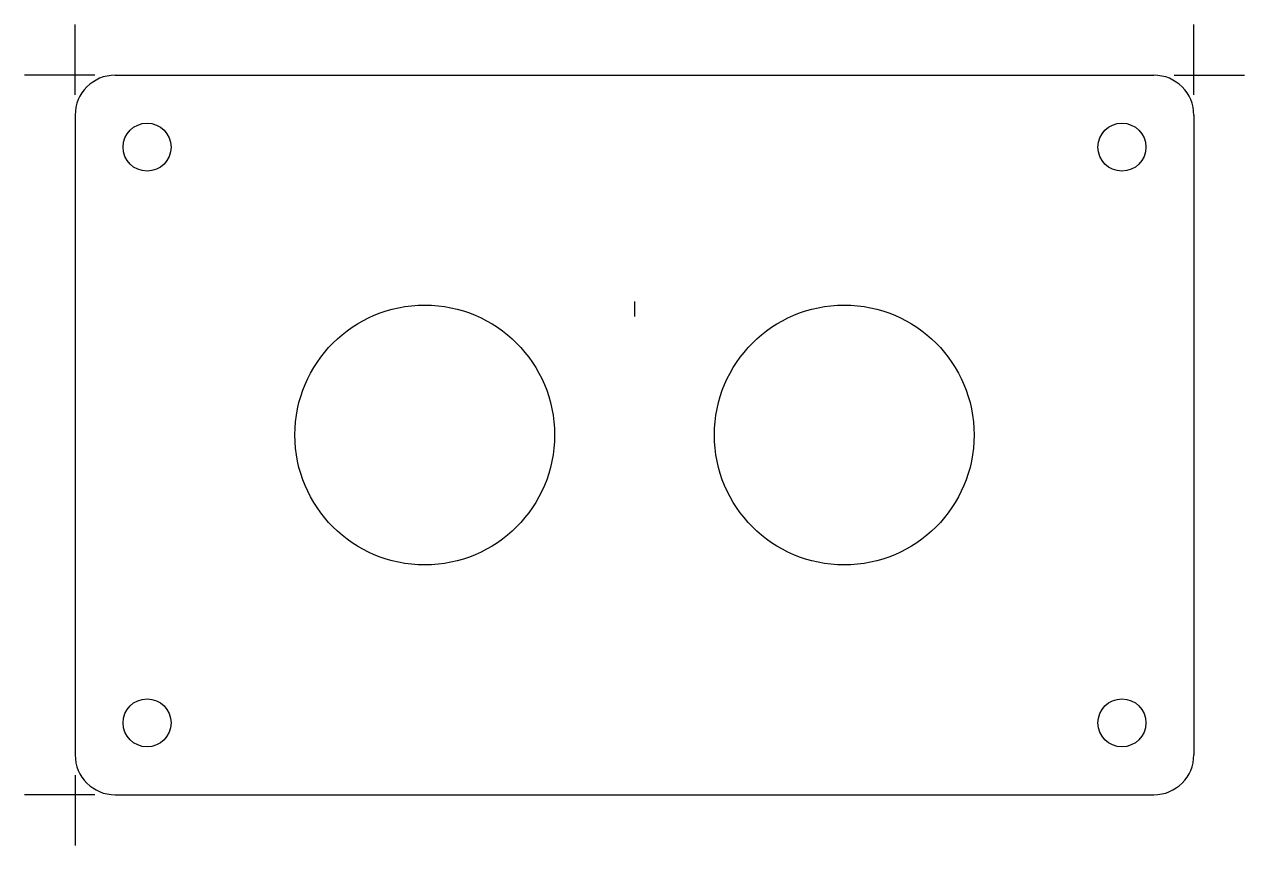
# Model space of a CAD drawing. Header units: millimetres. Extents: x -38.2 to 38.2, y -33.1 to 18.3.
import ezdxf

# ---------------------------------------------------------------- set-up
doc = ezdxf.new("R2010")
doc.units = ezdxf.units.MM
doc.linetypes.add('CENTERX2', pattern=[20.32, 12.7, -2.54, 2.54, -2.54])

msp = doc.modelspace()

# ---------------------------------------------------------------- linework, layer by layer
at = {"color": 7, "linetype": 'Continuous'}
for p, q in [((-35, 13.85), (-35, 18.255)), ((35, 13.85), (35, 18.255)), ((-33.77, 15.08), (-38.175, 15.08)), ((-32.5, 15.08), (32.5, 15.08)), ((33.77, 15.08), (38.175, 15.08)), ((-35, 12.58), (-35, -27.42)), ((35, 12.58), (35, -27.42)), ((-35, -28.69), (-35, -33.095)), ((-33.77, -29.92), (-38.175, -29.92)), ((-32.5, -29.92), (32.5, -29.92))]:
    msp.add_line(p, q, dxfattribs=at)
at = {"color": 7, "linetype": 'CENTERX2'}
msp.add_line((0, 0.931), (0, 0), dxfattribs=at)
at = {"color": 7, "linetype": 'Continuous'}
for centre, radius in [((-30.5, 10.58), 1.5), ((30.5, 10.58), 1.5), ((-13.125, -7.42), 8.125), ((13.125, -7.42), 8.125), ((-30.5, -25.42), 1.5), ((30.5, -25.42), 1.5)]:
    msp.add_circle(centre, radius, dxfattribs=at)
for centre, start, end in [((-32.5, 12.58), 90, 180), ((32.5, 12.58), 0, 90), ((-32.5, -27.42), 180, 270), ((32.5, -27.42), 270, 0)]:
    msp.add_arc(centre, 2.5, start, end, dxfattribs=at)

doc.saveas('drawing.dxf')
